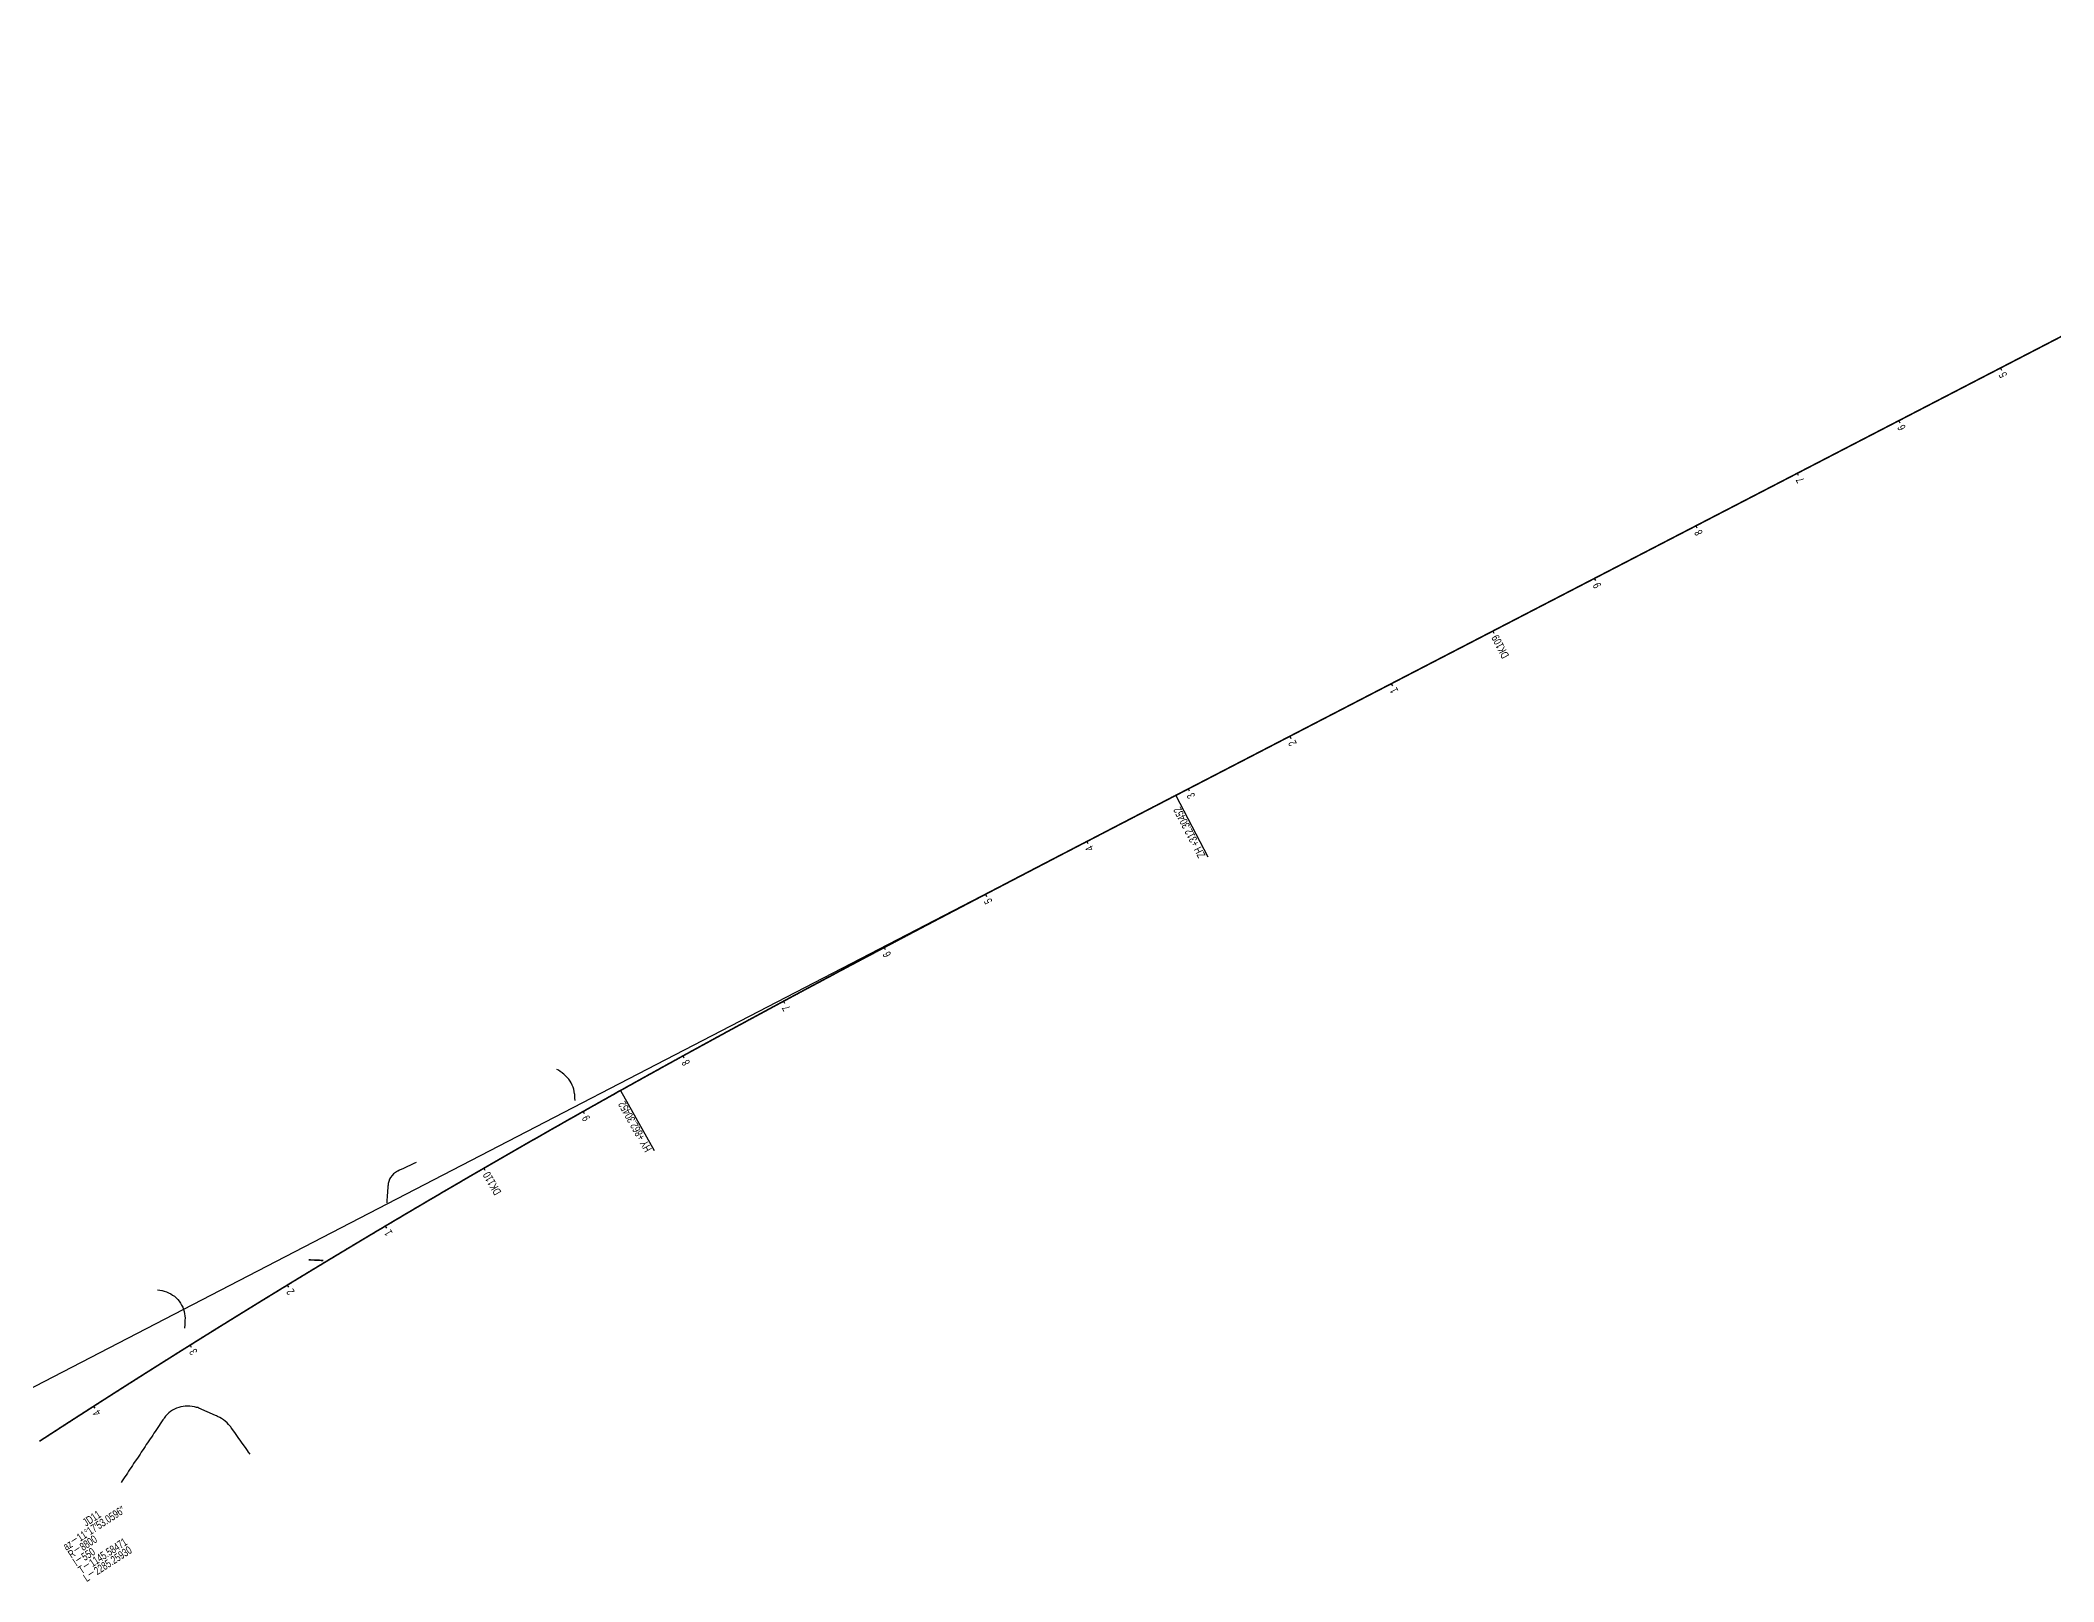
# Model space of a CAD drawing. Header units: millimetres. Extents: x 497834 to 621495, y 3353175 to 3430424.
# Drawn here: x 573066 to 574827, y 3395160 to 3396509 of the extents above; entities that cross this region are included whole.
import ezdxf

# ---------------------------------------------------------------- set-up
doc = ezdxf.new("R2010")
doc.units = ezdxf.units.MM
for name, color, linetype in [('DK改路中线', 7, 'Continuous'), ('dl3', 7, 'Continuous'), ('沪乍杭打线-0.0-200.8段-施工系转设计系成果-2000坐标系-左线_中线_交点', 7, 'Continuous'), ('沪乍杭打线-0.0-200.8段-施工系转设计系成果-2000坐标系-左线_五大桩', 7, 'Continuous'), ('沪乍杭打线-0.0-200.8段-施工系转设计系成果-2000坐标系-左线_曲线资料', 7, 'Continuous'), ('沪乍杭打线-0.0-200.8段-施工系转设计系成果-2000坐标系-左线_里程', 7, 'Continuous')]:
    doc.layers.add(name, color=color, linetype=linetype)
doc.styles.add('PM_LC', font='slromans.shx', dxfattribs={"width": 0.75, "bigfont": 'hztxt.shx'})
doc.styles.add('PM_QX', font='slromans.shx', dxfattribs={"width": 0.75, "bigfont": 'hztxt.shx'})

msp = doc.modelspace()

# ---------------------------------------------------------------- linework, layer by layer
at = {"layer": 'DK改路中线', "color": 3, "linetype": 'Continuous', "ltscale": 2, "flags": 128}
for points in [[(573533.5, 3395580.7), (573533.4, 3395582.7), (573533.3, 3395584.7), (573533.2, 3395586, 0.226373), (573533.1, 3395586.6), (573532.8, 3395588.6), (573532.4, 3395590.6), (573531.8, 3395592.5), (573531, 3395594.3), (573530.2, 3395596.1), (573529.1, 3395597.8), (573528, 3395599.5), (573526.7, 3395601), (573525.3, 3395602.4), (573523.8, 3395603.7), (573522.5, 3395604.7), (573522.1, 3395604.9), (573520.5, 3395606), (573518.9, 3395607.2), (573517.7, 3395608)], [(573394.4, 3395526.5), (573392.5, 3395525.7), (573390.7, 3395524.8), (573388.9, 3395523.9), (573387.1, 3395523.1), (573385.3, 3395522.2), (573383.5, 3395521.4), (573379.9, 3395519.7), (573378.4, 3395519, 0.271775), (573378.1, 3395518.8), (573376.4, 3395517.8), (573374.8, 3395516.6), (573373.4, 3395515.1), (573372.2, 3395513.5), (573371.2, 3395511.8), (573370.5, 3395509.9), (573370, 3395508), (573369.9, 3395506.4), (573369.8, 3395506), (573369.7, 3395504), (573369.6, 3395502), (573369.4, 3395500), (573369.3, 3395498), (573369.2, 3395496), (573369, 3395494), (573368.9, 3395492), (573368.8, 3395491.1)], [(573168.4, 3395415.2), (573170.3, 3395414.8), (573172.1, 3395414.4, -0.376862), (573172.3, 3395414.4), (573174.2, 3395413.9), (573176.1, 3395413.3), (573178, 3395412.5), (573179.8, 3395411.6), (573181.5, 3395410.5), (573183.1, 3395409.4), (573184.6, 3395408), (573186, 3395406.6), (573187.2, 3395405.1), (573188.4, 3395403.4), (573189.4, 3395401.7), (573190.3, 3395399.9), (573191, 3395398), (573191.6, 3395396.1), (573192, 3395394.2), (573192.3, 3395392.2), (573192.4, 3395390.2), (573192.3, 3395388.4), (573192.3, 3395388.2), (573192.2, 3395386.2), (573192.1, 3395384.2), (573191.9, 3395382.2), (573191.9, 3395381.5)], [(573249.2, 3395271.3), (573248, 3395272.9), (573246.9, 3395274.5), (573245.7, 3395276.2), (573243.4, 3395279.4), (573242.2, 3395281), (573241.1, 3395282.7), (573238.8, 3395285.9), (573237.6, 3395287.6), (573236.5, 3395289.2), (573234.1, 3395292.5), (573233, 3395294.1), (573232.7, 3395294.4, 0.138543), (573231.8, 3395295.7), (573230.5, 3395297.2), (573229.1, 3395298.7), (573227.6, 3395300), (573226.1, 3395301.2), (573224.4, 3395302.4), (573222.7, 3395303.4), (573220.9, 3395304.3), (573220, 3395304.7), (573219.1, 3395305.1), (573204.3, 3395311.4), (573204.3, 3395311.4, 0.360786), (573202.5, 3395312.1), (573200.6, 3395312.6), (573198.6, 3395313.1), (573196.6, 3395313.3), (573194.6, 3395313.4), (573192.6, 3395313.3), (573190.6, 3395313.1), (573188.7, 3395312.7), (573186.8, 3395312.2), (573184.9, 3395311.5), (573183.1, 3395310.7), (573181.3, 3395309.7), (573179.7, 3395308.6), (573178.1, 3395307.3), (573176.6, 3395305.9), (573175.3, 3395304.5), (573174.1, 3395302.9), (573173.7, 3395302.3), (573173, 3395301.2), (573171.8, 3395299.6), (573170.7, 3395297.9), (573169.6, 3395296.2), (573168.5, 3395294.6), (573167.4, 3395292.9), (573166.3, 3395291.2), (573165.2, 3395289.6), (573164.1, 3395287.9), (573163, 3395286.2), (573161.9, 3395284.6), (573160.7, 3395282.9), (573159.6, 3395281.3), (573158.5, 3395279.6), (573157.4, 3395277.9), (573156.3, 3395276.3), (573154.1, 3395272.9), (573153, 3395271.3), (573150.7, 3395267.9), (573149.6, 3395266.3), (573147.4, 3395263), (573146.3, 3395261.3), (573145.2, 3395259.6), (573144.1, 3395258), (573143, 3395256.3), (573141.9, 3395254.6), (573140.8, 3395253), (573139.6, 3395251.3), (573138.5, 3395249.7), (573137.4, 3395248), (573136.4, 3395246.5)]]:
    msp.add_lwpolyline(points, format="xyb", dxfattribs=at)
at = {"layer": 'DK改路中线', "color": 3, "linetype": 'Continuous', "ltscale": 2, "const_width": 1.4, "flags": 128}
msp.add_lwpolyline([(573300.4, 3395441.3), (573302.4, 3395441.2), (573304.4, 3395441.2), (573310.4, 3395440.9), (573312.4, 3395440.8), (573313.3, 3395440.7)], dxfattribs=at)
at = {"layer": 'dl3', "color": 3, "linetype": 'Continuous', "ltscale": 2, "const_width": 1.4, "flags": 128}
msp.add_lwpolyline([(579115.5, 3398469.6), (574059, 3395847.8), (574058.1, 3395847.3), (574057.2, 3395846.9), (574056.3, 3395846.4), (574055.4, 3395846), (574054.5, 3395845.5), (574053.6, 3395845), (574052.8, 3395844.6), (574051.9, 3395844.1), (574051, 3395843.7), (574050.1, 3395843.2), (574049.2, 3395842.7), (574048.3, 3395842.3), (574047.4, 3395841.8), (574046.5, 3395841.3), (574045.6, 3395840.9), (574044.8, 3395840.4), (574043.9, 3395840), (574043, 3395839.5), (574042.1, 3395839), (574041.2, 3395838.6), (574040.3, 3395838.1), (574039.4, 3395837.7), (574038.5, 3395837.2), (574037.7, 3395836.7), (574036.8, 3395836.3), (574035.9, 3395835.8), (574035, 3395835.4), (574034.1, 3395834.9), (574033.2, 3395834.4), (574032.3, 3395834), (574031.4, 3395833.5), (574030.6, 3395833.1), (574029.7, 3395832.6), (574028.8, 3395832.1), (574027.9, 3395831.7), (574027, 3395831.2), (574026.1, 3395830.8), (574025.2, 3395830.3), (574024.3, 3395829.8), (574023.5, 3395829.4), (574022.6, 3395828.9), (574021.7, 3395828.5), (574020.8, 3395828), (574019.9, 3395827.5), (574019, 3395827.1), (574018.1, 3395826.6), (574017.2, 3395826.2), (574016.4, 3395825.7), (574015.5, 3395825.2), (574014.6, 3395824.8), (574013.7, 3395824.3), (574012.8, 3395823.9), (574011.9, 3395823.4), (574011, 3395822.9), (574010.1, 3395822.5), (574009.3, 3395822), (574008.4, 3395821.6), (574007.5, 3395821.1), (574006.6, 3395820.6), (574005.7, 3395820.2), (574004.8, 3395819.7), (574003.9, 3395819.2), (574003, 3395818.8), (574002.2, 3395818.3), (574001.3, 3395817.9), (574000.4, 3395817.4), (573999.5, 3395816.9), (573998.6, 3395816.5), (573997.7, 3395816), (573996.8, 3395815.6), (573995.9, 3395815.1), (573995.1, 3395814.6), (573994.2, 3395814.2), (573993.3, 3395813.7), (573992.4, 3395813.3), (573991.5, 3395812.8), (573990.6, 3395812.3), (573989.7, 3395811.9), (573988.8, 3395811.4), (573988, 3395811), (573987.1, 3395810.5), (573986.2, 3395810), (573985.3, 3395809.6), (573984.4, 3395809.1), (573983.5, 3395808.6), (573982.6, 3395808.2), (573981.7, 3395807.7), (573980.9, 3395807.3), (573980, 3395806.8), (573979.1, 3395806.3), (573978.2, 3395805.9), (573977.3, 3395805.4), (573976.4, 3395805), (573975.5, 3395804.5), (573974.6, 3395804), (573973.8, 3395803.6), (573972.9, 3395803.1), (573972, 3395802.7), (573971.1, 3395802.2), (573970.2, 3395801.7), (573969.3, 3395801.3), (573968.4, 3395800.8), (573967.5, 3395800.3), (573966.7, 3395799.9), (573965.8, 3395799.4), (573964.9, 3395799), (573964, 3395798.5), (573963.1, 3395798), (573962.2, 3395797.6), (573961.3, 3395797.1), (573960.4, 3395796.7), (573959.6, 3395796.2), (573958.7, 3395795.7), (573957.8, 3395795.3), (573956.9, 3395794.8), (573956, 3395794.4), (573955.1, 3395793.9), (573954.2, 3395793.4), (573953.3, 3395793), (573952.5, 3395792.5), (573951.6, 3395792), (573950.7, 3395791.6), (573949.8, 3395791.1), (573948.9, 3395790.7), (573948, 3395790.2), (573947.1, 3395789.7), (573946.3, 3395789.3), (573945.4, 3395788.8), (573944.5, 3395788.3), (573943.6, 3395787.9), (573942.7, 3395787.4), (573941.8, 3395787), (573940.9, 3395786.5), (573940, 3395786), (573939.2, 3395785.6), (573938.3, 3395785.1), (573937.4, 3395784.7), (573936.5, 3395784.2), (573935.6, 3395783.7), (573934.7, 3395783.3), (573933.8, 3395782.8), (573932.9, 3395782.3), (573932.1, 3395781.9), (573931.2, 3395781.4), (573930.3, 3395781), (573929.4, 3395780.5), (573928.5, 3395780), (573927.6, 3395779.6), (573926.7, 3395779.1), (573925.9, 3395778.6), (573925, 3395778.2), (573924.1, 3395777.7), (573923.2, 3395777.3), (573922.3, 3395776.8), (573921.4, 3395776.3), (573920.5, 3395775.9), (573919.6, 3395775.4), (573918.8, 3395774.9), (573917.9, 3395774.5), (573917, 3395774), (573916.1, 3395773.6), (573915.2, 3395773.1), (573914.3, 3395772.6), (573913.4, 3395772.2), (573912.6, 3395771.7), (573911.7, 3395771.2), (573910.8, 3395770.8), (573909.9, 3395770.3), (573909, 3395769.9), (573908.1, 3395769.4), (573907.2, 3395768.9), (573906.4, 3395768.5), (573905.5, 3395768), (573904.6, 3395767.5), (573903.7, 3395767.1), (573902.8, 3395766.6), (573901.9, 3395766.1), (573901, 3395765.7), (573900.1, 3395765.2), (573899.3, 3395764.8), (573898.4, 3395764.3), (573897.5, 3395763.8), (573896.6, 3395763.4), (573895.7, 3395762.9), (573894.8, 3395762.4), (573893.9, 3395762), (573893.1, 3395761.5), (573892.2, 3395761.1), (573891.3, 3395760.6), (573890.4, 3395760.1), (573889.5, 3395759.7), (573888.6, 3395759.2), (573887.7, 3395758.7), (573886.9, 3395758.3), (573886, 3395757.8), (573885.1, 3395757.3), (573884.2, 3395756.9), (573883.3, 3395756.4), (573882.4, 3395756), (573881.5, 3395755.5), (573880.7, 3395755), (573879.8, 3395754.6), (573878.9, 3395754.1), (573878, 3395753.6), (573877.1, 3395753.2), (573876.2, 3395752.7), (573875.3, 3395752.2), (573874.5, 3395751.8), (573873.6, 3395751.3), (573872.7, 3395750.8), (573871.8, 3395750.4), (573870.9, 3395749.9), (573870, 3395749.5), (573869.1, 3395749), (573868.3, 3395748.5), (573867.4, 3395748.1), (573866.5, 3395747.6), (573865.6, 3395747.1), (573864.7, 3395746.7), (573863.8, 3395746.2), (573862.9, 3395745.7), (573862.1, 3395745.3), (573861.2, 3395744.8), (573860.3, 3395744.3), (573859.4, 3395743.9), (573858.5, 3395743.4), (573857.6, 3395742.9), (573856.7, 3395742.5), (573855.9, 3395742), (573855, 3395741.6), (573854.1, 3395741.1), (573853.2, 3395740.6), (573852.3, 3395740.2), (573851.4, 3395739.7), (573850.5, 3395739.2), (573849.7, 3395738.8), (573848.8, 3395738.3), (573847.9, 3395737.8), (573847, 3395737.4), (573846.1, 3395736.9), (573845.2, 3395736.4), (573844.4, 3395736), (573843.5, 3395735.5), (573842.6, 3395735), (573841.7, 3395734.6), (573840.8, 3395734.1), (573839.9, 3395733.6), (573839, 3395733.2), (573838.2, 3395732.7), (573837.3, 3395732.2), (573836.4, 3395731.8), (573835.5, 3395731.3), (573834.6, 3395730.8), (573833.7, 3395730.4), (573832.9, 3395729.9), (573832, 3395729.4), (573831.1, 3395729), (573830.2, 3395728.5), (573829.3, 3395728), (573828.4, 3395727.6), (573827.5, 3395727.1), (573826.7, 3395726.6), (573825.8, 3395726.2), (573824.9, 3395725.7), (573824, 3395725.2), (573823.1, 3395724.8), (573822.2, 3395724.3), (573821.4, 3395723.8), (573820.5, 3395723.4), (573819.6, 3395722.9), (573818.7, 3395722.4), (573817.8, 3395722), (573816.9, 3395721.5), (573816, 3395721), (573815.2, 3395720.6), (573814.3, 3395720.1), (573813.4, 3395719.6), (573812.5, 3395719.2), (573811.6, 3395718.7), (573810.7, 3395718.2), (573809.9, 3395717.8), (573809, 3395717.3), (573808.1, 3395716.8), (573807.2, 3395716.4), (573806.3, 3395715.9), (573805.4, 3395715.4), (573804.6, 3395715), (573803.7, 3395714.5), (573802.8, 3395714), (573801.9, 3395713.6), (573801, 3395713.1), (573800.1, 3395712.6), (573799.3, 3395712.2), (573798.4, 3395711.7), (573797.5, 3395711.2), (573796.6, 3395710.8), (573795.7, 3395710.3), (573794.8, 3395709.8), (573794, 3395709.3), (573793.1, 3395708.9), (573792.2, 3395708.4), (573791.3, 3395707.9), (573790.4, 3395707.5), (573789.5, 3395707), (573788.7, 3395706.5), (573787.8, 3395706.1), (573786.9, 3395705.6), (573786, 3395705.1), (573785.1, 3395704.7), (573784.2, 3395704.2), (573783.4, 3395703.7), (573782.5, 3395703.3), (573781.6, 3395702.8), (573780.7, 3395702.3), (573779.8, 3395701.8), (573778.9, 3395701.4), (573778.1, 3395700.9), (573777.2, 3395700.4), (573776.3, 3395700), (573775.4, 3395699.5), (573774.5, 3395699), (573773.6, 3395698.6), (573772.8, 3395698.1), (573771.9, 3395697.6), (573771, 3395697.1), (573770.1, 3395696.7), (573769.2, 3395696.2), (573768.3, 3395695.7), (573767.5, 3395695.3), (573766.6, 3395694.8), (573765.7, 3395694.3), (573764.8, 3395693.9), (573763.9, 3395693.4), (573763, 3395692.9), (573762.2, 3395692.4), (573761.3, 3395692), (573760.4, 3395691.5), (573759.5, 3395691), (573758.6, 3395690.6), (573757.8, 3395690.1), (573756.9, 3395689.6), (573756, 3395689.1), (573755.1, 3395688.7), (573754.2, 3395688.2), (573753.3, 3395687.7), (573752.5, 3395687.3), (573751.6, 3395686.8), (573750.7, 3395686.3), (573749.8, 3395685.8), (573748.9, 3395685.4), (573748.1, 3395684.9), (573747.2, 3395684.4), (573746.3, 3395684), (573745.4, 3395683.5), (573744.5, 3395683), (573743.6, 3395682.5), (573742.8, 3395682.1), (573741.9, 3395681.6), (573741, 3395681.1), (573740.1, 3395680.7), (573739.2, 3395680.2), (573738.4, 3395679.7), (573737.5, 3395679.2), (573736.6, 3395678.8), (573735.7, 3395678.3), (573734.8, 3395677.8), (573733.9, 3395677.4), (573733.1, 3395676.9), (573732.2, 3395676.4), (573731.3, 3395675.9), (573730.4, 3395675.5), (573729.5, 3395675), (573728.7, 3395674.5), (573727.8, 3395674), (573726.9, 3395673.6), (573726, 3395673.1), (573725.1, 3395672.6), (573724.3, 3395672.2), (573723.4, 3395671.7), (573722.5, 3395671.2), (573721.6, 3395670.7), (573720.7, 3395670.3), (573719.9, 3395669.8), (573719, 3395669.3), (573718.1, 3395668.8), (573717.2, 3395668.4), (573716.3, 3395667.9), (573715.4, 3395667.4), (573714.6, 3395666.9), (573713.7, 3395666.5), (573712.8, 3395666), (573711.9, 3395665.5), (573711, 3395665), (573710.2, 3395664.6), (573709.3, 3395664.1), (573708.4, 3395663.6), (573707.5, 3395663.1), (573706.6, 3395662.7), (573705.8, 3395662.2), (573704.9, 3395661.7), (573704, 3395661.2), (573703.1, 3395660.8), (573702.2, 3395660.3), (573701.4, 3395659.8), (573700.5, 3395659.3), (573699.6, 3395658.9), (573698.7, 3395658.4), (573697.8, 3395657.9), (573697, 3395657.4), (573696.1, 3395657), (573695.2, 3395656.5), (573694.3, 3395656), (573693.4, 3395655.5), (573692.6, 3395655.1), (573691.7, 3395654.6), (573690.8, 3395654.1), (573689.9, 3395653.6), (573689.1, 3395653.2), (573688.2, 3395652.7), (573687.3, 3395652.2), (573686.4, 3395651.7), (573685.5, 3395651.3), (573684.7, 3395650.8), (573683.8, 3395650.3), (573682.9, 3395649.8), (573682, 3395649.3), (573681.1, 3395648.9), (573680.3, 3395648.4), (573679.4, 3395647.9), (573678.5, 3395647.4), (573677.6, 3395647), (573676.7, 3395646.5), (573675.9, 3395646), (573675, 3395645.5), (573674.1, 3395645.1), (573673.2, 3395644.6), (573672.4, 3395644.1), (573671.5, 3395643.6), (573670.6, 3395643.1), (573669.7, 3395642.7), (573668.8, 3395642.2), (573668, 3395641.7), (573667.1, 3395641.2), (573666.2, 3395640.8), (573665.3, 3395640.3), (573664.4, 3395639.8), (573663.6, 3395639.3), (573662.7, 3395638.8), (573661.8, 3395638.4), (573660.9, 3395637.9), (573660.1, 3395637.4), (573659.2, 3395636.9), (573658.3, 3395636.4), (573657.4, 3395636), (573656.5, 3395635.5), (573655.7, 3395635), (573654.8, 3395634.5), (573653.9, 3395634), (573653, 3395633.6), (573652.2, 3395633.1), (573651.3, 3395632.6), (573650.4, 3395632.1), (573649.5, 3395631.6), (573648.6, 3395631.2), (573647.8, 3395630.7), (573646.9, 3395630.2), (573646, 3395629.7), (573645.1, 3395629.2), (573644.3, 3395628.8), (573643.4, 3395628.3), (573642.5, 3395627.8), (573641.6, 3395627.3), (573640.8, 3395626.8), (573639.9, 3395626.4), (573639, 3395625.9), (573638.1, 3395625.4), (573637.2, 3395624.9), (573636.4, 3395624.4), (573635.5, 3395624), (573634.6, 3395623.5), (573633.7, 3395623), (573632.9, 3395622.5), (573632, 3395622), (573631.1, 3395621.6), (573630.2, 3395621.1), (573629.4, 3395620.6), (573628.5, 3395620.1), (573627.6, 3395619.6), (573626.7, 3395619.1), (573625.9, 3395618.7), (573625, 3395618.2), (573624.1, 3395617.7), (573623.2, 3395617.2), (573622.4, 3395616.7), (573621.5, 3395616.2), (573620.6, 3395615.8), (573619.7, 3395615.3), (573618.8, 3395614.8), (573618, 3395614.3), (573617.1, 3395613.8), (573616.2, 3395613.4), (573615.3, 3395612.9), (573614.5, 3395612.4), (573613.6, 3395611.9), (573612.7, 3395611.4), (573611.8, 3395610.9), (573611, 3395610.5), (573610.1, 3395610), (573609.2, 3395609.5), (573608.3, 3395609), (573607.5, 3395608.5), (573606.6, 3395608), (573605.7, 3395607.5), (573604.8, 3395607.1), (573604, 3395606.6), (573603.1, 3395606.1), (573602.2, 3395605.6), (573601.3, 3395605.1), (573600.5, 3395604.6), (573599.6, 3395604.2), (573598.7, 3395603.7), (573597.8, 3395603.2), (573597, 3395602.7), (573596.1, 3395602.2), (573595.2, 3395601.7), (573594.3, 3395601.2), (573593.5, 3395600.8), (573592.6, 3395600.3), (573591.7, 3395599.8), (573590.9, 3395599.3), (573590, 3395598.8), (573589.1, 3395598.3), (573588.2, 3395597.8), (573587.4, 3395597.4), (573586.5, 3395596.9), (573585.6, 3395596.4), (573584.7, 3395595.9), (573583.9, 3395595.4), (573583, 3395594.9), (573582.1, 3395594.4), (573581.2, 3395594), (573580.4, 3395593.5), (573579.5, 3395593), (573578.6, 3395592.5), (573577.7, 3395592), (573576.9, 3395591.5), (573576, 3395591), (573575.1, 3395590.5), (573574.3, 3395590.1), (573573.4, 3395589.6, 0.033684), (573572.5, 3395589.1), (573571.6, 3395588.7), (573570.7, 3395588.2), (573569.9, 3395587.7), (573569, 3395587.1), (573569, 3395587.1), (573568.1, 3395586.6), (573567.3, 3395586.1), (573566.4, 3395585.7), (573565.5, 3395585.2), (573564.7, 3395584.7), (573564.7, 3395584.7), (573563.8, 3395584.2), (573562.9, 3395583.7), (573562, 3395583.2), (573561.2, 3395582.7), (573560.3, 3395582.2), (573560.3, 3395582.2), (573559.4, 3395581.7), (573558.6, 3395581.3), (573557.7, 3395580.8), (573556.8, 3395580.3), (573555.9, 3395579.8), (573555.9, 3395579.8), (573555.1, 3395579.3), (573554.2, 3395578.8), (573553.3, 3395578.3), (573552.5, 3395577.8), (573551.6, 3395577.3), (573551.6, 3395577.3), (573550.7, 3395576.8), (573549.8, 3395576.4), (573549, 3395575.9), (573548.1, 3395575.4), (573547.2, 3395574.9), (573547.2, 3395574.9), (573546.4, 3395574.4), (573545.5, 3395573.9), (573544.6, 3395573.4), (573543.7, 3395572.9), (573542.9, 3395572.4), (573542.9, 3395572.4), (573542, 3395571.9), (573541.1, 3395571.4), (573540.3, 3395571), (573539.4, 3395570.5), (573538.5, 3395570), (573538.5, 3395570), (573537.6, 3395569.5), (573536.8, 3395569), (573535.9, 3395568.5), (573535, 3395568), (573534.2, 3395567.5), (573534.2, 3395567.5), (573533.3, 3395567), (573532.4, 3395566.5), (573531.5, 3395566), (573530.7, 3395565.5), (573529.8, 3395565.1), (573529.8, 3395565), (573528.9, 3395564.6), (573528.1, 3395564.1), (573527.2, 3395563.6), (573526.3, 3395563.1), (573525.5, 3395562.6), (573525.5, 3395562.6), (573524.6, 3395562.1), (573523.7, 3395561.6), (573522.8, 3395561.1), (573522, 3395560.6), (573521.1, 3395560.1), (573521.1, 3395560.1), (573520.2, 3395559.6), (573519.4, 3395559.1), (573518.5, 3395558.6), (573517.6, 3395558.1), (573516.8, 3395557.6), (573516.8, 3395557.6), (573515.9, 3395557.2), (573515, 3395556.7), (573514.2, 3395556.2), (573513.3, 3395555.7), (573512.4, 3395555.2), (573512.4, 3395555.2), (573511.5, 3395554.7), (573510.7, 3395554.2), (573509.8, 3395553.7), (573508.9, 3395553.2), (573508.1, 3395552.7), (573508.1, 3395552.7), (573507.2, 3395552.2), (573506.3, 3395551.7), (573505.5, 3395551.2), (573504.6, 3395550.7), (573503.7, 3395550.2), (573503.7, 3395550.2), (573502.9, 3395549.7), (573502, 3395549.2), (573501.1, 3395548.7), (573500.3, 3395548.2), (573499.4, 3395547.7), (573499.4, 3395547.7), (573498.5, 3395547.2), (573497.7, 3395546.8), (573496.8, 3395546.3), (573495.9, 3395545.8), (573495, 3395545.3), (573495, 3395545.3), (573494.2, 3395544.8), (573493.3, 3395544.3), (573492.4, 3395543.8), (573491.6, 3395543.3), (573490.7, 3395542.8), (573490.7, 3395542.8), (573489.8, 3395542.3), (573489, 3395541.8), (573488.1, 3395541.3), (573487.2, 3395540.8), (573486.4, 3395540.3), (573486.4, 3395540.3), (573485.5, 3395539.8), (573484.6, 3395539.3), (573483.8, 3395538.8), (573482.9, 3395538.3), (573482, 3395537.8), (573482, 3395537.8), (573481.2, 3395537.3), (573480.3, 3395536.8), (573479.4, 3395536.3), (573478.6, 3395535.8), (573477.7, 3395535.3), (573477.7, 3395535.3), (573476.8, 3395534.8), (573476, 3395534.3), (573475.1, 3395533.8), (573474.2, 3395533.3), (573473.4, 3395532.8), (573473.4, 3395532.8), (573472.5, 3395532.3), (573471.6, 3395531.8), (573470.8, 3395531.3), (573469.9, 3395530.8), (573469, 3395530.3), (573469, 3395530.3), (573468.2, 3395529.8), (573467.3, 3395529.3), (573466.4, 3395528.8), (573465.6, 3395528.3), (573464.7, 3395527.8), (573464.7, 3395527.8), (573463.8, 3395527.3), (573463, 3395526.8), (573462.1, 3395526.3), (573461.2, 3395525.8), (573460.4, 3395525.3), (573460.4, 3395525.3), (573459.5, 3395524.8), (573458.6, 3395524.3), (573457.8, 3395523.8), (573456.9, 3395523.3), (573456, 3395522.8), (573456, 3395522.8), (573455.2, 3395522.3), (573454.3, 3395521.8), (573453.5, 3395521.3), (573452.6, 3395520.8), (573451.7, 3395520.3), (573451.7, 3395520.3), (573450.9, 3395519.8), (573450, 3395519.3), (573449.1, 3395518.8), (573448.3, 3395518.3), (573447.4, 3395517.8), (573447.4, 3395517.8), (573446.5, 3395517.3), (573445.7, 3395516.8), (573444.8, 3395516.3), (573443.9, 3395515.8), (573443.1, 3395515.3), (573443.1, 3395515.3), (573442.2, 3395514.8), (573441.3, 3395514.3), (573440.5, 3395513.8), (573439.6, 3395513.3), (573438.8, 3395512.8), (573438.7, 3395512.8), (573437.9, 3395512.3), (573437, 3395511.8), (573436.2, 3395511.3), (573435.3, 3395510.8), (573434.4, 3395510.2), (573434.4, 3395510.2), (573433.6, 3395509.7), (573432.7, 3395509.2), (573431.8, 3395508.7), (573431, 3395508.2), (573430.1, 3395507.7), (573430.1, 3395507.7), (573429.2, 3395507.2), (573428.4, 3395506.7), (573427.5, 3395506.2), (573426.7, 3395505.7), (573425.8, 3395505.2), (573425.8, 3395505.2), (573424.9, 3395504.7), (573424.1, 3395504.2), (573423.2, 3395503.7), (573422.3, 3395503.2), (573421.5, 3395502.7), (573421.5, 3395502.7), (573420.6, 3395502.2), (573419.8, 3395501.7), (573418.9, 3395501.2), (573418, 3395500.7), (573417.2, 3395500.2), (573417.2, 3395500.2), (573416.3, 3395499.7), (573415.4, 3395499.1), (573414.6, 3395498.6), (573413.7, 3395498.1), (573412.9, 3395497.6), (573412.8, 3395497.6), (573412, 3395497.1), (573411.1, 3395496.6), (573410.3, 3395496.1), (573409.4, 3395495.6), (573408.5, 3395495.1), (573408.5, 3395495.1), (573407.7, 3395494.6), (573406.8, 3395494.1), (573406, 3395493.6), (573405.1, 3395493.1), (573404.2, 3395492.6), (573404.2, 3395492.6), (573403.4, 3395492.1), (573402.5, 3395491.5), (573401.6, 3395491), (573400.8, 3395490.5), (573399.9, 3395490), (573399.9, 3395490), (573399.1, 3395489.5), (573398.2, 3395489), (573397.3, 3395488.5), (573396.5, 3395488), (573395.6, 3395487.5), (573395.6, 3395487.5), (573394.8, 3395487), (573393.9, 3395486.5), (573393, 3395486), (573392.2, 3395485.5), (573391.3, 3395484.9), (573391.3, 3395484.9), (573390.4, 3395484.4), (573389.6, 3395483.9), (573388.7, 3395483.4), (573387.9, 3395482.9), (573387, 3395482.4), (573387, 3395482.4), (573386.1, 3395481.9), (573385.3, 3395481.4), (573384.4, 3395480.9), (573383.6, 3395480.4), (573382.7, 3395479.9), (573382.7, 3395479.9), (573381.8, 3395479.3), (573381, 3395478.8), (573380.1, 3395478.3), (573379.3, 3395477.8), (573378.4, 3395477.3), (573378.4, 3395477.3), (573377.5, 3395476.8), (573376.7, 3395476.3), (573375.8, 3395475.8), (573375, 3395475.3), (573374.1, 3395474.8), (573374.1, 3395474.8), (573373.2, 3395474.2), (573372.4, 3395473.7), (573371.5, 3395473.2), (573370.7, 3395472.7), (573369.8, 3395472.2), (573369.8, 3395472.2), (573368.9, 3395471.7), (573368.1, 3395471.2), (573367.2, 3395470.7), (573366.4, 3395470.2), (573365.5, 3395469.6), (573365.5, 3395469.6), (573364.6, 3395469.1), (573363.8, 3395468.6), (573362.9, 3395468.1), (573362.1, 3395467.6), (573361.2, 3395467.1), (573361.2, 3395467.1), (573360.3, 3395466.6), (573359.5, 3395466.1), (573358.6, 3395465.6), (573357.8, 3395465), (573356.9, 3395464.5), (573356.9, 3395464.5), (573356.1, 3395464), (573355.2, 3395463.5), (573354.3, 3395463), (573353.5, 3395462.5), (573352.6, 3395462), (573352.6, 3395462), (573351.8, 3395461.5), (573350.9, 3395460.9), (573350, 3395460.4), (573349.2, 3395459.9), (573348.3, 3395459.4), (573348.3, 3395459.4), (573347.5, 3395458.9), (573346.6, 3395458.4), (573345.8, 3395457.9), (573344.9, 3395457.3), (573344, 3395456.8), (573344, 3395456.8), (573343.2, 3395456.3), (573342.3, 3395455.8), (573341.5, 3395455.3), (573340.6, 3395454.8), (573339.7, 3395454.3), (573339.7, 3395454.3), (573338.9, 3395453.7), (573338, 3395453.2), (573337.2, 3395452.7), (573336.3, 3395452.2), (573335.5, 3395451.7), (573335.5, 3395451.7), (573334.6, 3395451.2), (573333.7, 3395450.7), (573332.9, 3395450.1), (573332, 3395449.6), (573331.2, 3395449.1), (573331.2, 3395449.1), (573330.3, 3395448.6), (573329.5, 3395448.1), (573328.6, 3395447.6), (573327.7, 3395447), (573326.9, 3395446.5), (573326.9, 3395446.5), (573326, 3395446), (573325.2, 3395445.5), (573324.3, 3395445), (573323.5, 3395444.5), (573322.6, 3395444), (573322.6, 3395444), (573321.8, 3395443.4), (573320.9, 3395442.9), (573320, 3395442.4), (573319.2, 3395441.9), (573318.3, 3395441.4), (573318.3, 3395441.4), (573317.5, 3395440.9), (573316.6, 3395440.3), (573315.8, 3395439.8), (573314.9, 3395439.3), (573314, 3395438.8), (573314, 3395438.8), (573313.2, 3395438.3), (573312.3, 3395437.7), (573311.5, 3395437.2), (573310.6, 3395436.7), (573309.8, 3395436.2), (573309.8, 3395436.2), (573308.9, 3395435.7), (573308.1, 3395435.2), (573307.2, 3395434.6), (573306.3, 3395434.1), (573305.5, 3395433.6), (573305.5, 3395433.6), (573304.6, 3395433.1), (573303.8, 3395432.6), (573302.9, 3395432.1), (573302.1, 3395431.5), (573301.2, 3395431), (573301.2, 3395431), (573300.4, 3395430.5), (573299.5, 3395430), (573298.7, 3395429.5), (573297.8, 3395428.9), (573296.9, 3395428.4), (573296.9, 3395428.4), (573296.1, 3395427.9), (573295.2, 3395427.4), (573294.4, 3395426.9), (573293.5, 3395426.3), (573292.7, 3395425.8), (573292.7, 3395425.8), (573291.8, 3395425.3), (573291, 3395424.8), (573290.1, 3395424.3), (573289.3, 3395423.7), (573288.4, 3395423.2), (573288.4, 3395423.2), (573287.5, 3395422.7), (573286.7, 3395422.2), (573285.8, 3395421.7), (573285, 3395421.1), (573284.1, 3395420.6), (573284.1, 3395420.6), (573283.3, 3395420.1), (573282.4, 3395419.6), (573281.6, 3395419.1), (573280.7, 3395418.5), (573279.9, 3395418), (573279.9, 3395418), (573279, 3395417.5), (573278.2, 3395417), (573277.3, 3395416.5), (573276.4, 3395415.9), (573275.6, 3395415.4), (573275.6, 3395415.4), (573274.7, 3395414.9), (573273.9, 3395414.4), (573273, 3395413.8), (573272.2, 3395413.3), (573271.3, 3395412.8), (573271.3, 3395412.8), (573270.5, 3395412.3), (573269.6, 3395411.8), (573268.8, 3395411.2), (573267.9, 3395410.7), (573267.1, 3395410.2), (573267.1, 3395410.2), (573266.2, 3395409.7), (573265.4, 3395409.1), (573264.5, 3395408.6), (573263.7, 3395408.1), (573262.8, 3395407.6), (573262.8, 3395407.6), (573262, 3395407), (573261.1, 3395406.5), (573260.2, 3395406), (573259.4, 3395405.5), (573258.5, 3395405), (573258.5, 3395405), (573257.7, 3395404.4), (573256.8, 3395403.9), (573256, 3395403.4), (573255.1, 3395402.9), (573254.3, 3395402.3), (573254.3, 3395402.3), (573253.4, 3395401.8), (573252.6, 3395401.3), (573251.7, 3395400.8), (573250.9, 3395400.2), (573250, 3395399.7), (573250, 3395399.7), (573249.2, 3395399.2), (573248.3, 3395398.7), (573247.5, 3395398.1), (573246.6, 3395397.6), (573245.8, 3395397.1), (573245.8, 3395397.1), (573244.9, 3395396.6), (573244.1, 3395396), (573243.2, 3395395.5), (573242.4, 3395395), (573241.5, 3395394.5), (573241.5, 3395394.5), (573240.7, 3395393.9), (573239.8, 3395393.4), (573239, 3395392.9), (573238.1, 3395392.4), (573237.3, 3395391.8), (573237.3, 3395391.8), (573236.4, 3395391.3), (573235.6, 3395390.8), (573234.7, 3395390.3), (573233.9, 3395389.7), (573233, 3395389.2), (573233, 3395389.2), (573232.2, 3395388.7), (573231.3, 3395388.2), (573230.5, 3395387.6), (573229.6, 3395387.1), (573228.8, 3395386.6), (573228.8, 3395386.6), (573227.9, 3395386), (573227.1, 3395385.5), (573226.2, 3395385), (573225.4, 3395384.5), (573224.5, 3395383.9), (573224.5, 3395383.9), (573223.7, 3395383.4), (573222.8, 3395382.9), (573222, 3395382.4), (573221.1, 3395381.8), (573220.3, 3395381.3), (573220.3, 3395381.3), (573219.4, 3395380.8), (573218.6, 3395380.2), (573217.7, 3395379.7), (573216.9, 3395379.2), (573216, 3395378.7), (573216, 3395378.7), (573215.2, 3395378.1), (573214.3, 3395377.6), (573213.5, 3395377.1), (573212.6, 3395376.5), (573211.8, 3395376), (573211.8, 3395376), (573210.9, 3395375.5), (573210.1, 3395375), (573209.2, 3395374.4), (573208.4, 3395373.9), (573207.5, 3395373.4), (573207.5, 3395373.4), (573206.7, 3395372.8), (573205.8, 3395372.3), (573205, 3395371.8), (573204.1, 3395371.2), (573203.3, 3395370.7), (573203.3, 3395370.7), (573202.4, 3395370.2), (573201.6, 3395369.7), (573200.7, 3395369.1), (573199.9, 3395368.6), (573199.1, 3395368.1), (573199, 3395368.1), (573198.2, 3395367.5), (573197.4, 3395367), (573196.5, 3395366.5), (573195.7, 3395365.9), (573194.8, 3395365.4), (573194.8, 3395365.4), (573194, 3395364.9), (573193.1, 3395364.4), (573192.3, 3395363.8), (573191.4, 3395363.3), (573190.6, 3395362.8), (573190.6, 3395362.8), (573189.7, 3395362.2), (573188.9, 3395361.7), (573188, 3395361.2), (573187.2, 3395360.6), (573186.3, 3395360.1), (573186.3, 3395360.1), (573185.5, 3395359.6), (573184.6, 3395359), (573183.8, 3395358.5), (573183, 3395358), (573182.1, 3395357.4), (573182.1, 3395357.4), (573181.3, 3395356.9), (573180.4, 3395356.4), (573179.6, 3395355.8), (573178.7, 3395355.3), (573177.9, 3395354.8), (573177.9, 3395354.8), (573177, 3395354.2), (573176.2, 3395353.7), (573175.3, 3395353.2), (573174.5, 3395352.6), (573173.6, 3395352.1), (573173.6, 3395352.1), (573172.8, 3395351.6), (573172, 3395351), (573171.1, 3395350.5), (573170.3, 3395350), (573169.4, 3395349.4), (573169.4, 3395349.4), (573168.6, 3395348.9), (573167.7, 3395348.4), (573166.9, 3395347.8), (573166, 3395347.3), (573165.2, 3395346.8), (573165.2, 3395346.8), (573164.3, 3395346.2), (573163.5, 3395345.7), (573162.7, 3395345.2), (573161.8, 3395344.6), (573161, 3395344.1), (573161, 3395344.1), (573160.1, 3395343.6), (573159.3, 3395343), (573158.4, 3395342.5), (573157.6, 3395342), (573156.7, 3395341.4), (573156.7, 3395341.4), (573155.9, 3395340.9), (573155.1, 3395340.4), (573154.2, 3395339.8), (573153.4, 3395339.3), (573152.5, 3395338.8), (573152.5, 3395338.8), (573151.7, 3395338.2), (573150.8, 3395337.7), (573150, 3395337.1), (573149.1, 3395336.6), (573148.3, 3395336.1), (573148.3, 3395336.1), (573147.5, 3395335.5), (573146.6, 3395335), (573145.8, 3395334.5), (573144.9, 3395333.9), (573144.1, 3395333.4), (573144.1, 3395333.4), (573143.2, 3395332.9), (573142.4, 3395332.3), (573141.5, 3395331.8), (573140.7, 3395331.2), (573139.9, 3395330.7), (573139.9, 3395330.7), (573139, 3395330.2), (573138.2, 3395329.6), (573137.3, 3395329.1), (573136.5, 3395328.6), (573135.6, 3395328), (573135.6, 3395328), (573134.8, 3395327.5), (573134, 3395326.9), (573133.1, 3395326.4), (573132.3, 3395325.9), (573131.4, 3395325.3), (573131.4, 3395325.3), (573130.6, 3395324.8), (573129.7, 3395324.3), (573128.9, 3395323.7), (573128.1, 3395323.2), (573127.2, 3395322.6), (573127.2, 3395322.6), (573126.4, 3395322.1), (573125.5, 3395321.6), (573124.7, 3395321), (573123.8, 3395320.5), (573123, 3395319.9), (573123, 3395319.9), (573122.2, 3395319.4), (573121.3, 3395318.9), (573120.5, 3395318.3), (573119.6, 3395317.8), (573118.8, 3395317.3), (573118.8, 3395317.2), (573117.9, 3395316.7), (573117.1, 3395316.2), (573116.3, 3395315.6), (573115.4, 3395315.1), (573114.6, 3395314.6), (573114.6, 3395314.5), (573113.7, 3395314), (573112.9, 3395313.5), (573112.1, 3395312.9), (573111.2, 3395312.4), (573110.4, 3395311.9), (573110.4, 3395311.8), (573109.5, 3395311.3), (573108.7, 3395310.8), (573107.8, 3395310.2), (573107, 3395309.7), (573106.2, 3395309.1), (573106.2, 3395309.1), (573105.3, 3395308.6), (573104.5, 3395308.1), (573103.6, 3395307.5), (573102.8, 3395307), (573102, 3395306.4), (573102, 3395306.4), (573101.1, 3395305.9), (573100.3, 3395305.4), (573099.4, 3395304.8), (573098.6, 3395304.3), (573097.8, 3395303.7), (573097.8, 3395303.7), (573096.9, 3395303.2), (573096.1, 3395302.6), (573095.2, 3395302.1), (573094.4, 3395301.6), (573093.6, 3395301), (573093.6, 3395301), (573092.7, 3395300.5), (573091.9, 3395299.9), (573091, 3395299.4), (573090.2, 3395298.9), (573089.4, 3395298.3), (573089.4, 3395298.3), (573088.5, 3395297.8), (573087.7, 3395297.2), (573086.8, 3395296.7), (573086, 3395296.1), (573085.2, 3395295.6), (573085.2, 3395295.6), (573084.3, 3395295.1), (573083.5, 3395294.5), (573082.6, 3395294), (573081.8, 3395293.4), (573081, 3395292.9), (573081, 3395292.9), (573080.1, 3395292.3), (573079.3, 3395291.8), (573078.4, 3395291.2), (573077.6, 3395290.7), (573076.8, 3395290.2), (573076.8, 3395290.2), (573075.9, 3395289.6), (573075.1, 3395289.1), (573074.2, 3395288.5), (573073.4, 3395288), (573072.6, 3395287.4), (573072.6, 3395287.4), (573071.7, 3395286.9), (573070.9, 3395286.3), (573070.1, 3395285.8), (573069.2, 3395285.3), (573068.4, 3395284.7), (573068.4, 3395284.7), (573067.5, 3395284.2), (573066.7, 3395283.6), (573065.9, 3395283.1), (573065, 3395282.5)], format="xyb", dxfattribs=at)
at = {"layer": '沪乍杭打线-0.0-200.8段-施工系转设计系成果-2000坐标系-左线_中线_交点', "color": 6, "linetype": 'Continuous', "ltscale": 2}
msp.add_line((574059, 3395847.8), (573044.6, 3395321.9), dxfattribs=at)
at = {"layer": '沪乍杭打线-0.0-200.8段-施工系转设计系成果-2000坐标系-左线_五大桩', "color": 5, "linetype": 'Continuous', "ltscale": 2}
for p, q in [((574059, 3395847.8), (574086.9, 3395794)), ((573573.4, 3395589.6), (573602.8, 3395537))]:
    msp.add_line(p, q, dxfattribs=at)
at = {"layer": '沪乍杭打线-0.0-200.8段-施工系转设计系成果-2000坐标系-左线_里程', "color": 5, "linetype": 'Continuous', "ltscale": 2}
for p, q in [((574780.2, 3396221.8), (574781.1, 3396220)), ((574691.4, 3396175.7), (574692.3, 3396173.9)), ((574602.6, 3396129.7), (574603.5, 3396127.9)), ((574513.8, 3396083.6), (574514.8, 3396081.9)), ((574425, 3396037.6), (574426, 3396035.8)), ((574336.3, 3395991.6), (574337.2, 3395989.8)), ((574247.5, 3395945.5), (574248.4, 3395943.8)), ((574158.7, 3395899.5), (574159.6, 3395897.7)), ((574069.9, 3395853.5), (574070.8, 3395851.7)), ((573981.1, 3395807.4), (573982, 3395805.6)), ((573892.4, 3395761.2), (573893.4, 3395759.4)), ((573803.9, 3395714.6), (573804.9, 3395712.9)), ((573715.7, 3395667.6), (573716.7, 3395665.8)), ((573627.9, 3395619.8), (573628.8, 3395618)), ((573540.5, 3395571.1), (573541.5, 3395569.4)), ((573453.7, 3395521.5), (573454.7, 3395519.7)), ((573367.5, 3395470.8), (573368.5, 3395469.1)), ((573281.8, 3395419.2), (573282.9, 3395417.5)), ((573196.8, 3395366.6), (573197.8, 3395364.9)), ((573112.3, 3395313.1), (573113.4, 3395311.4))]:
    msp.add_line(p, q, dxfattribs=at)

# ---------------------------------------------------------------- texts
at = {"layer": '沪乍杭打线-0.0-200.8段-施工系转设计系成果-2000坐标系-左线_五大桩', "color": 5, "style": 'PM_QX', "width": 0.75}
for s, rotation, p in [('ZH +312.30452', 117.4069, (574085.1, 3395795.3)), ('HY +862.30452', 119.1973, (573600.9, 3395538.2))]:
    msp.add_text(s, height=7, rotation=rotation, dxfattribs=at).set_placement(p)
at = {"layer": '沪乍杭打线-0.0-200.8段-施工系转设计系成果-2000坐标系-左线_曲线资料', "color": 5, "style": 'PM_QX', "width": 0.75}
msp.add_text('JD11', height=7, rotation=33.0558, dxfattribs=at).set_placement((573105.8, 3395207.7))
at = {"layer": '沪乍杭打线-0.0-200.8段-施工系转设计系成果-2000坐标系-左线_曲线资料', "color": 5, "insert": (573084.7, 3395192.5), "char_height": 7, "attachment_point": 1, "rotation": 33.0558, "line_spacing_factor": 0.7, "style": 'PM_QX'}
msp.add_mtext('\\W0.750000;az－11°17′53.0596″\\PR－8800\\Pl－550\\PT－1145.58471\\PL－2285.25930', dxfattribs=at)
at = {"layer": '沪乍杭打线-0.0-200.8段-施工系转设计系成果-2000坐标系-左线_里程', "color": 2, "style": 'PM_LC', "width": 0.75}
for s, rotation, p in [('5', 117.4069, (574786.5, 3396215.6)), ('6', 117.4069, (574697.8, 3396169.5)), ('7', 117.4069, (574609, 3396123.5)), ('8', 117.4069, (574520.2, 3396077.5)), ('9', 117.4069, (574431.4, 3396031.4)), ('DK109', 117.4069, (574350.8, 3395970)), ('1', 117.4069, (574253.8, 3395939.4)), ('2', 117.4069, (574165, 3395893.3)), ('3', 117.4069, (574076.2, 3395847.3)), ('4', 117.4524, (573987.5, 3395801.2)), ('5', 117.6154, (573898.8, 3395755)), ('6', 117.8968, (573810.3, 3395708.5)), ('7', 118.2965, (573722.2, 3395661.5)), ('8', 118.8147, (573634.4, 3395613.8)), ('9', 119.4428, (573547.1, 3395565.2)), ('DK110', 120.0938, (573469.3, 3395500.6)), ('1', 120.7449, (573374.2, 3395465)), ('2', 121.396, (573288.6, 3395413.5)), ('3', 122.047, (573203.6, 3395361)), ('4', 122.6981, (573119.2, 3395307.5))]:
    msp.add_text(s, height=7, rotation=rotation, dxfattribs=at).set_placement(p)

doc.saveas('drawing.dxf')
